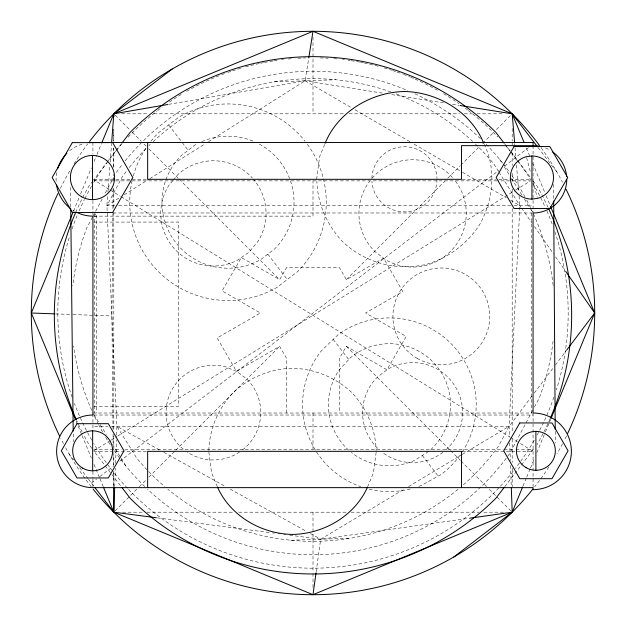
<?xml version="1.0" encoding="UTF-8"?>
<svg xmlns="http://www.w3.org/2000/svg" width="626" height="626" viewBox="0 0 626 626"><rect width="100%" height="100%" fill="white"/><g stroke="black" fill="none" stroke-linecap="round" stroke-linejoin="round"><path stroke-width="0.47" stroke-dasharray="3.13 2.35" d="M113.009 429.225L111.905 315.989L112.876 213.435M112.915 208.552L113.103 189.013M113.173 181.204L113.236 174.364M113.314 166.555L113.486 147.994M113.549 141.155L113.658 129.433M114.722 486.817L115.387 468.279M115.56 463.404L116.405 439.984M116.585 435.101L116.898 426.322L106.921 205.664L107.649 195.993M519.071 195.993L519.885 205.664L509.11 426.322L509.494 437.05M107.938 192.127L109.824 166.986M110.184 162.157L111.561 143.784M316.623 179.31L319.62 156.586L324.738 144.23M208.857 450.399C209.483 428.763 218.372 408.301 233.169 392.588C249.203 377.517 270.174 368.886 292.162 368.252L292.843 368.252C314.831 368.886 335.802 377.517 351.835 392.588C366.633 408.301 375.522 428.763 376.148 450.399M376.148 452.269L373.432 472.841L367.634 486.778M316.169 571.749L320.661 539.236L404.419 489.047M208.505 141.664L305.136 80.785L308.61 58.899M73.485 211.15L79.087 197.628M80.582 194.029L91.404 167.885M94.017 161.578L96.631 155.271M97.007 154.364L101.49 143.55M523.015 486.05L526.38 477.943M526.756 477.043L530.112 468.929M530.488 468.029L534.596 458.115M536.834 452.708L545.043 432.879M545.418 431.971L550.645 419.357M92.484 217.199L86.662 228.107A241.73 241.73 0 0 0 72.812 285.746M94.377 213.638L92.93 216.353L96.607 216.353L96.607 413.019M95.645 211.259L102.085 199.178M105.309 193.137L113.588 177.596M114.73 205.664L106.921 205.664L122.352 176.712A234.351 234.351 0 0 1 126.953 170.499M532.71 410.32L509.65 453.584A241.73 241.73 0 0 1 147.595 489.289M534.416 407.127L539.338 397.893A241.73 241.73 0 0 0 553.188 340.254M286.692 413.019L286.692 358.565L279.642 346.358L236.417 371.312L217.159 337.954L260.385 313L222.089 290.894L241.346 257.536L279.642 279.642L286.692 267.435L339.308 267.435L346.358 279.642L383.542 258.178L402.8 291.536L365.615 313L406.219 336.444L386.962 369.802L346.358 346.358L339.308 358.565L339.308 413.019M531.975 396.047L509.11 426.322L498.734 445.775A228.318 228.318 0 0 1 462.497 485.565M534.314 392.948L553.079 368.104M555.418 365.005L565.974 351.029M92.93 180.867L88.994 185.992A258.655 258.655 0 0 0 76.325 210.97M121.256 143.949L93.736 179.811L109.511 189.561M504.744 486.692L534.197 448.31M172.745 180.664L169.122 184.952A52.639 52.639 0 0 0 237.528 260.189L248.812 252.348L257.685 241.855A52.639 52.639 0 0 0 253.553 179.365M173.355 179.944L177.995 174.458A52.639 52.639 0 0 1 252.348 177.995M115.184 510.816L138.596 487.404M139.285 486.715L146.179 479.821M148.933 477.067L175.1 450.9M175.789 450.211L279.642 346.358M346.358 279.642L445.023 180.977M447.786 178.214L460.133 165.867M460.822 165.178L478.632 147.368M482.74 143.26L493.695 132.305M496.441 129.559L510.824 115.176M91.427 483.022L96.78 478.913M99.839 476.566L113.65 465.971M119.856 461.205L498.39 170.749M504.595 165.984L528.454 147.673M428.638 451.487L415.202 460.047A61.035 61.035 0 0 1 351.405 452.481M106.921 205.664L120.137 197.339M124.261 194.741L149.043 179.13M149.864 178.606L205.203 143.745M110.332 440.579L93.736 450.83L121.256 486.692M111.162 440.07L116.945 436.494M117.774 435.978L514.877 190.554M515.707 190.046L530.551 180.867L497.858 180.867M408.606 486.543L461.37 454.922M462.207 454.421L509.11 426.322L111.365 426.322M168.613 104.346L305.136 80.785L382.181 93.071M289.728 535.191L320.661 539.236L468.663 518.336M274.564 81.826L335.708 79.752M290.879 540.238L350.45 538.227M121.616 113.807L148.957 113.807M153.839 113.807L344.245 113.807M349.128 113.807L459.468 113.807M464.343 113.807L472.16 113.807M477.043 113.807L504.384 113.807M93.908 179.31L146.727 179.31M462.035 179.31L495.722 179.31M498.836 179.31L530.903 179.31M93.767 180.867L496.88 180.867M118.635 205.664L513.054 205.664M514.024 205.664L531.278 205.664M113.11 212.981L532.1 212.981M93.908 216.142L313 216.142L313 180.867M93.9 222.081L178.692 222.081L178.692 406.235L93.9 406.235M92.93 413.019L532.108 413.019M93.892 415.03L533.07 415.03M94.722 426.322L107.672 426.322M93.767 449.773L121.295 449.773M124.715 449.773L503.234 449.773M504.212 449.773L514.94 449.773M515.918 449.773L533.07 449.773M93.908 451.338L146.727 451.338M462.481 451.338L533.07 451.338L518.156 442.12M122.594 512.193L142.125 512.193M147.008 512.193L233.913 512.193M238.788 512.193L346.201 512.193M351.084 512.193L478.992 512.193M483.875 512.193L504.384 512.193M55.581 313.9L72.092 314.51M73.062 314.549L111.905 315.989M157.306 517.882L271.363 532.789M272.333 532.914L274.266 533.164M278.132 533.673L280.065 533.923M283.93 534.432L285.863 534.682M391.806 94.612L444.781 103.055M452.481 104.284L459.226 105.364M159.528 449.938L116.898 426.322L136.671 458.044A228.318 228.318 0 0 0 164.826 486.707M163.793 452.301L226.025 486.793M230.29 489.156L306.169 531.2M310.433 533.563L320.661 539.236M305.136 80.785L351.632 107.829M355.02 109.793L409.975 141.75M414.201 144.207L461.55 171.743M462.395 172.236L506.356 197.8M510.581 200.257L519.885 205.664L521.004 207.269M110.34 190.069L120.262 196.204M121.092 196.713L509.9 437.011M510.722 437.519L517.334 441.604M115.184 115.184L129.621 129.621M132.376 132.376L141.312 141.312M144.058 144.058L146.124 146.124M148.871 148.871L178.433 178.433M179.114 179.114L279.642 279.642M346.358 346.358L450.016 450.016M450.704 450.704L460.376 460.376M461.065 461.065L486.629 486.629M489.391 489.391L510.808 510.808M538.11 147.587L556.96 172.15M504.744 143.949L531.873 179.31M533.07 180.867L537.006 185.992A258.655 258.655 0 0 1 548.079 207.425M168.684 124.926L181.657 141.828M182.244 142.603L188.144 150.287M267.834 254.14L287.295 279.501M333.22 339.355L348.729 359.559M422.347 455.501L438.177 476.128M91.803 448.31L88.994 444.648A258.655 258.655 0 0 1 83.9 435.391M69.04 453.85L73.751 459.993M79.643 467.669L87.89 478.413M88.477 479.18L94.369 486.856M521.56 208.067L532.17 223.286M534.401 226.495L553.384 253.726M555.614 256.926L565.106 270.549M499.689 159.434L502.263 163.558M504.321 166.86L509.47 175.116M511.528 178.418L522.334 195.758M524.392 199.06L529.526 207.292M530.034 208.106L532.569 212.167M498.554 171.454L493.984 164.122A234.351 234.351 0 0 0 475.494 144.129M499.063 172.267L519.885 205.664M93.9 414.584L99.761 423.974M100.246 424.757L106.342 434.53M112.484 444.39L120.677 457.536M121.194 458.349L126.311 466.566M95.199 213.826L96.607 216.353M217.371 486.778L211.58 472.841L208.857 452.269M526.38 148.057L530.488 157.971M532.726 163.378L544.675 192.221M546.169 195.828L550.27 205.743M484.125 144.23C496.402 169.075 493.265 199.185 480.471 223.216C468.311 242.943 449.358 257.482 427.159 264.125C397.158 271.621 364.575 262.889 342.344 241.401C327.038 224.977 317.531 203.755 316.873 181.204M76.098 421.157L81.701 434.679M82.076 435.579L91.404 458.115M94.017 464.422L99.62 477.943M99.996 478.843L102.985 486.05M526.599 157.635L530.566 172.447M532.796 180.781L537.264 197.456M514.705 143.784L514.948 146.68M515.026 147.65L516.082 160.217M516.481 165.053L518.751 192.127M509.705 442.911L510.339 460.47M510.511 465.353L511.278 486.817M70.503 187.291L70.715 206.791M73.226 433.951L73.312 441.745M113.056 434.1L113.157 444.843M113.267 456.55L113.376 467.293M113.564 486.817L113.423 472.168A255.189 255.189 0 0 0 127.469 488.21M553.548 184.373L553.658 199.991M555.231 431.306L555.309 443.012M533.07 145.639L533.07 212.981M533.07 413.019L533.07 486.778M531.278 212.981L531.278 413.019M512.193 128.455L512.193 141.147M512.193 142.125L512.193 145.052M512.193 152.861L512.193 165.561M512.193 173.371L512.193 181.18M512.193 188.989L512.193 202.66M512.193 208.521L512.193 433.098M512.193 438.959L512.193 462.395M512.193 468.256L512.193 486.801M313 37.122L313 113.807M313 413.019L313 449.773M313 512.193L313 572.375M313 573.346L313 588.878M113.807 129.433L113.807 141.147M113.807 147.986L113.807 167.51M113.807 188.019L113.807 207.542M113.807 212.425L113.807 430.172M113.807 436.032L113.807 465.321M113.807 471.182L113.807 486.801M94.722 213.826L94.722 413.019M92.93 142.478L92.93 154.106M92.93 200.633L92.93 215.516M92.93 413.982L92.93 429.506M92.93 471.401L92.93 478.084M92.93 479.039L92.93 487.638M74.51 211.205A36.832 36.832 0 0 1 72.874 210.203M56.144 181.227A36.832 36.832 0 0 1 56.716 172.588M69.744 150.686A36.832 36.832 0 0 1 82.475 143.996M545.504 148.01A33.671 33.671 0 0 1 549.91 150.146M437.003 179.31A32.568 32.568 0 0 1 405.374 211.862A32.568 32.568 0 0 1 371.914 181.196M371.875 178.371A32.568 32.568 0 0 1 404.435 146.742A32.568 32.568 0 0 1 436.987 178.371M550.066 418.786A258.655 258.655 0 0 1 537.006 444.648M82.131 431.956A258.655 258.655 0 0 1 76.716 420.562M144.762 486.582A241.73 241.73 0 0 1 113.486 449.484M110.231 444.601A241.73 241.73 0 0 1 105.066 436.283M102.617 432.05A241.73 241.73 0 0 1 98.885 425.195M98.431 424.334A241.73 241.73 0 0 1 93.728 414.764M91.748 410.374A241.73 241.73 0 0 1 73.524 345.967M116.35 172.416A241.73 241.73 0 0 1 122.727 163.902M125.153 160.859A241.73 241.73 0 0 1 407.769 90.621M414.889 93.79A241.73 241.73 0 0 1 480.533 138.737M486.089 144.254A241.73 241.73 0 0 1 502.717 163.19M503.312 163.949A241.73 241.73 0 0 1 509.72 172.51M511.958 175.71A241.73 241.73 0 0 1 524.815 196.509M526.662 199.937A241.73 241.73 0 0 1 532.671 212.104M533.469 213.865A241.73 241.73 0 0 1 553.204 285.816M566.467 435.915A281.7 281.7 0 0 1 564.308 440.266M562.539 443.717A281.7 281.7 0 0 1 556.96 453.85M548.877 467.004A281.7 281.7 0 0 1 534.69 486.801M91.31 486.801A281.7 281.7 0 0 1 85.418 479.023M84.846 478.233A281.7 281.7 0 0 1 65.284 447.128M63.461 443.717A281.7 281.7 0 0 1 60.816 438.536M60.386 188.34A281.7 281.7 0 0 1 70.495 169.662M74.001 163.895A281.7 281.7 0 0 1 87.742 143.847M541.154 147.767A281.7 281.7 0 0 1 562.539 182.283M129.339 167.432A234.351 234.351 0 0 1 146.179 148.401M148.949 145.639A234.351 234.351 0 0 1 150.357 144.277M153.19 141.593A234.351 234.351 0 0 1 391.673 92.249M396.203 93.916A234.351 234.351 0 0 1 472.646 141.437M458.044 489.329A228.318 228.318 0 0 1 167.838 489.227M462.238 451.988A86.818 86.818 0 0 0 337.891 334.855L321.561 350.568A86.818 86.818 0 0 0 360.811 486.699M460.102 455.125A86.818 86.818 0 0 1 440.939 474.602L421.102 485.557A86.818 86.818 0 0 1 417.565 486.856M410.28 489A86.818 86.818 0 0 1 369.027 489.117M307.382 144.316A98.259 98.259 0 0 1 297.467 271.692L277.122 287.311A98.259 98.259 0 0 1 131.961 181.383M133.322 175.875A98.259 98.259 0 0 1 146.406 147.446M150.921 141.265A98.259 98.259 0 0 1 158.511 132.735L178.856 117.117A98.259 98.259 0 0 1 305.058 141.265M554.855 231.597A255.189 255.189 0 0 1 556.357 389.795M553.908 397.158A255.189 255.189 0 0 1 536.631 435.931M534.244 440.172A255.189 255.189 0 0 1 515.456 468.35M513.093 471.378A255.189 255.189 0 0 1 128.134 488.914M112.907 471.378A255.189 255.189 0 0 1 93.728 443.537M91.756 440.172A255.189 255.189 0 0 1 74.4 403.512M72.092 397.158A255.189 255.189 0 0 1 69.642 236.205M72.092 228.842A255.189 255.189 0 0 1 77.241 215.344M79.119 210.931A255.189 255.189 0 0 1 84.416 199.545M84.854 198.677A255.189 255.189 0 0 1 91.756 185.828M93.728 182.463A255.189 255.189 0 0 1 106.522 163.042M107.093 162.259A255.189 255.189 0 0 1 115.927 150.882M116.538 150.138A255.189 255.189 0 0 1 121.569 144.254M128.134 137.086A255.189 255.189 0 0 1 156.891 111.131M157.65 110.544A255.189 255.189 0 0 1 162.259 107.093M169.356 102.077A255.189 255.189 0 0 1 182.463 93.728M186.673 91.271A255.189 255.189 0 0 1 220.688 75.097M221.588 74.744A255.189 255.189 0 0 1 227.019 72.733M227.927 72.413A255.189 255.189 0 0 1 231.597 71.145M232.512 70.84A255.189 255.189 0 0 1 241.792 67.944M245.541 66.888A255.189 255.189 0 0 1 259.72 63.437M260.674 63.234A255.189 255.189 0 0 1 263.523 62.655M264.477 62.467A255.189 255.189 0 0 1 273.038 60.957M273.992 60.808A255.189 255.189 0 0 1 277.795 60.252M281.59 59.752A255.189 255.189 0 0 1 283.5 59.525M288.289 59.008A255.189 255.189 0 0 1 292.131 58.664M297.929 58.257A255.189 255.189 0 0 1 305.699 57.913M320.301 57.913A255.189 255.189 0 0 1 328.071 58.257M333.869 58.664A255.189 255.189 0 0 1 337.711 59.008M342.5 59.525A255.189 255.189 0 0 1 344.41 59.752M348.205 60.252A255.189 255.189 0 0 1 350.106 60.526M351.061 60.667A255.189 255.189 0 0 1 359.621 62.107M360.576 62.287A255.189 255.189 0 0 1 363.424 62.843M364.379 63.038A255.189 255.189 0 0 1 380.459 66.888M384.207 67.944A255.189 255.189 0 0 1 391.641 70.229M392.565 70.535A255.189 255.189 0 0 1 396.242 71.771M397.158 72.092A255.189 255.189 0 0 1 402.612 74.064M403.512 74.4A255.189 255.189 0 0 1 409.772 76.873M410.656 77.241A255.189 255.189 0 0 1 414.193 78.735M415.069 79.119A255.189 255.189 0 0 1 439.327 91.271M443.537 93.728A255.189 255.189 0 0 1 459.03 103.728M465.29 108.235A255.189 255.189 0 0 1 467.591 109.965M468.35 110.544A255.189 255.189 0 0 1 497.866 137.086M505.706 145.709A255.189 255.189 0 0 1 510.073 150.882M510.683 151.625A255.189 255.189 0 0 1 530.77 179.967M532.773 183.301A255.189 255.189 0 0 1 545.316 207.409M546.881 210.931A255.189 255.189 0 0 1 552.609 225.203M430.743 449.64A61.035 61.035 0 0 0 435.266 364.442A61.035 61.035 0 0 0 350.192 357.962L339.425 369.708A61.035 61.035 0 0 0 348.525 450.039M259.336 144.113A66.02 66.02 0 0 1 274.673 248.898L260.995 259.383A66.02 66.02 0 0 1 181.305 155.53L194.983 145.036A66.02 66.02 0 0 1 196.642 144.113M201.838 141.593A66.02 66.02 0 0 1 254.14 141.593M455.462 181.11A53.672 53.672 0 0 1 385.765 259.884L374.645 251.355A53.672 53.672 0 0 1 369.731 181.11M372.102 178.183A53.672 53.672 0 0 1 453.091 178.183M242.614 449.867A47.357 47.357 0 0 0 246.887 379.113L237.082 371.586L225.657 366.852A47.357 47.357 0 0 0 184.201 449.867M239.5 452.113A47.357 47.357 0 0 1 187.307 452.113M445.915 449.859A49.986 49.986 0 0 0 387.604 369.309L377.251 377.251A49.986 49.986 0 0 0 379.278 449.859M443.028 452.254A49.986 49.986 0 0 1 382.165 452.254M417.135 358.338A48.405 48.405 0 0 0 489.743 316.42A48.405 48.405 0 0 0 417.135 274.493A48.405 48.405 0 0 0 417.135 358.338"/><path stroke-width="0.94" d="M113.783 116.741L113.807 113.807L172.15 69.04M114.683 487.795L113.807 512.193L313 594.7L512.193 512.193L522.647 486.958M111.631 142.814L113.807 113.807L313 31.3L512.193 113.807L537.523 146.82M313 594.7L316.036 572.704M308.767 57.944L313 31.3M75.355 419.357L31.3 313L73.117 212.05M101.858 142.65L113.807 113.807L167.651 104.519M325.097 143.346C337.805 111.999 371.116 92.155 404.435 91.506C437.746 92.155 471.057 111.999 483.765 143.346M551.021 418.458L594.7 313L550.645 206.643M367.266 487.646C354.363 516.09 323.673 533.806 292.843 534.416L292.162 534.416C261.332 533.806 230.642 516.09 217.738 487.646M566.561 350.255L594.7 313L565.669 271.348M121.843 143.182L130.098 132.422A258.655 258.655 0 0 1 495.902 132.422L504.157 143.182M504.157 487.458L495.902 498.218A258.655 258.655 0 0 1 130.098 498.218L121.843 487.458M453.85 556.96L512.193 512.193L511.317 487.795M469.633 518.203L512.193 512.193M531.936 155.968L526.349 156.703A21.574 21.574 0 0 0 531.936 199.115L537.515 198.379A21.574 21.574 0 0 0 531.936 155.968L531.936 199.115M541.787 146.781A33.671 33.671 0 0 0 533.07 145.639L461.518 145.639L461.518 179.31L147.65 179.31L147.65 142.478M31.3 313L54.611 313.869M156.336 517.749L113.807 512.193L94.956 487.631M460.188 105.512L512.193 113.807L524.142 142.65M103.353 486.958L113.807 512.193L113.572 487.787M512.193 113.807L514.619 142.814M70.738 208.74L73.195 431.024M553.666 200.969L555.215 429.35M535.895 431.353L535.895 470.29M533.07 145.639L533.07 142.478L92.93 142.478A36.832 36.832 0 0 0 89.08 142.681M461.518 487.638L461.518 451.338L147.65 451.338L147.65 487.638M92.664 430.829L92.664 470.815M92.492 155.444L92.492 199.639M76.2 212.12A36.832 36.832 0 0 0 92.93 216.142L92.93 415.03A36.308 36.308 0 0 0 56.622 451.338A36.308 36.308 0 0 0 92.93 487.638L533.07 487.638L533.07 489.649A38.319 38.319 0 0 0 571.389 451.338A38.319 38.319 0 0 0 533.07 413.019L533.07 212.981A33.671 33.671 0 0 0 566.749 179.31M70.503 208.528A36.832 36.832 0 0 1 56.551 185.077M57.608 168.856A36.832 36.832 0 0 1 66.88 153.268M552.382 151.719A33.671 33.671 0 0 1 566.616 176.383M548.486 208.309A258.655 258.655 0 0 1 550.45 417.894M76.325 419.67A258.655 258.655 0 0 1 75.934 211.862M566.045 189.209A281.7 281.7 0 0 1 567.727 433.286M532.875 489.094A281.7 281.7 0 0 1 93.125 489.094M59.533 435.915A281.7 281.7 0 0 1 57.858 193.598M89.51 141.515A281.7 281.7 0 0 1 539.424 145.412M72.326 142.611L52.161 177.541L72.326 212.472L112.657 212.472L132.829 177.541L112.657 142.611L72.326 142.611M76.998 423.685L61.332 450.822L76.998 477.959L108.329 477.959L123.995 450.822L108.329 423.685L76.998 423.685M514.04 146.554L496.152 177.541L514.04 208.528L549.824 208.528L567.712 177.541L549.824 146.554L514.04 146.554M519.799 422.949L503.703 450.822L519.799 478.694L551.983 478.694L568.079 450.822L551.983 422.949L519.799 422.949M526.161 467.685A19.469 19.469 0 0 0 555.356 450.822A19.469 19.469 0 0 0 526.161 433.967A19.469 19.469 0 0 0 526.161 467.685M81.443 196.681A22.098 22.098 0 0 0 114.589 177.541A22.098 22.098 0 0 0 81.443 158.401A22.098 22.098 0 0 0 81.443 196.681M82.671 468.138A19.993 19.993 0 0 0 112.657 450.822A19.993 19.993 0 0 0 82.671 433.505A19.993 19.993 0 0 0 82.671 468.138"/></g></svg>
